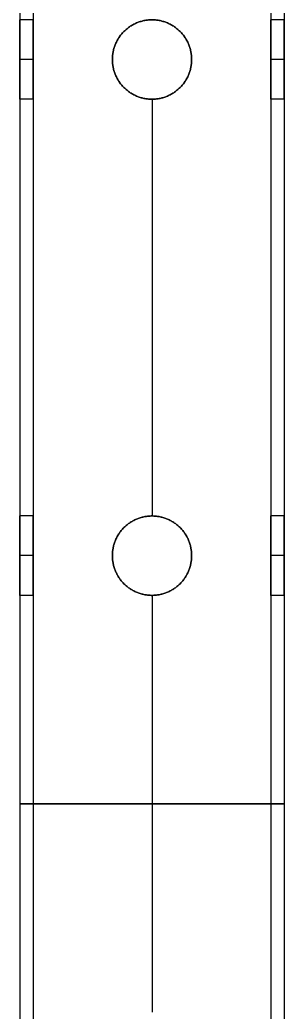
# Model space of a CAD drawing. Header units: millimetres. Extents: x 1279 to 9834, y -699 to 998.
# Drawn here: x 1538.6 to 1578.6, y 19.5 to 169.5 of the extents above; entities that cross this region are included whole.
import ezdxf

# ---------------------------------------------------------------- set-up
doc = ezdxf.new("R2010")
doc.units = ezdxf.units.MM
doc.header["$MEASUREMENT"] = 0
doc.layers.add('staal', color=7, linetype='Continuous', true_color=0x4c4c4c)

msp = doc.modelspace()

# ---------------------------------------------------------------- linework, layer by layer
at = {"layer": 'staal'}
for p, q in [((1540.62, 169.54, 1847.98), (1538.62, 169.54, 1847.98)), ((1578.62, 169.54, 1847.98), (1576.62, 169.54, 1847.98)), ((1540.62, 163.54, 1853.98), (1538.62, 163.54, 1853.98)), ((1540.62, 163.54, 1841.98), (1538.62, 163.54, 1841.98)), ((1552.62, 163.54, 1865.98), (1552.62, 163.54, 1867.98)), ((1552.62, 163.54, 1827.98), (1552.62, 163.54, 1829.98)), ((1564.62, 163.54, 1865.98), (1564.62, 163.54, 1867.98)), ((1564.62, 163.54, 1827.98), (1564.62, 163.54, 1829.98)), ((1578.62, 163.54, 1853.98), (1576.62, 163.54, 1853.98)), ((1578.62, 163.54, 1841.98), (1576.62, 163.54, 1841.98)), ((1540.62, 157.54, 1847.98), (1538.62, 157.54, 1847.98)), ((1558.62, 157.54, 1865.98), (1558.62, 157.54, 1867.98)), ((1558.62, 157.54, 1827.98), (1558.62, 157.54, 1829.98)), ((1578.62, 157.54, 1847.98), (1576.62, 157.54, 1847.98)), ((1540.62, 94.54, 1847.98), (1538.62, 94.54, 1847.98)), ((1558.62, 94.54, 1865.98), (1558.62, 94.54, 1867.98)), ((1558.62, 94.54, 1827.98), (1558.62, 94.54, 1829.98)), ((1578.62, 94.54, 1847.98), (1576.62, 94.54, 1847.98)), ((1540.62, 88.54, 1853.98), (1538.62, 88.54, 1853.98)), ((1540.62, 88.54, 1841.98), (1538.62, 88.54, 1841.98)), ((1552.62, 88.54, 1865.98), (1552.62, 88.54, 1867.98)), ((1552.62, 88.54, 1827.98), (1552.62, 88.54, 1829.98)), ((1564.62, 88.54, 1865.98), (1564.62, 88.54, 1867.98)), ((1564.62, 88.54, 1827.98), (1564.62, 88.54, 1829.98)), ((1578.62, 88.54, 1853.98), (1576.62, 88.54, 1853.98)), ((1578.62, 88.54, 1841.98), (1576.62, 88.54, 1841.98)), ((1540.62, 82.54, 1847.98), (1538.62, 82.54, 1847.98)), ((1558.62, 82.54, 1865.98), (1558.62, 82.54, 1867.98)), ((1558.62, 82.54, 1827.98), (1558.62, 82.54, 1829.98)), ((1578.62, 82.54, 1847.98), (1576.62, 82.54, 1847.98))]:
    msp.add_line(p, q, dxfattribs=at)
for points in [[(1538.62, 669.04, 1827.98), (1538.62, 51.04, 1827.98), (1538.62, -566.96, 1827.98)], [(1538.62, 669.04, 1867.98), (1538.62, 51.04, 1867.98), (1538.62, -566.96, 1867.98)], [(1540.62, 669.04, 1865.98), (1540.62, 51.04, 1865.98), (1540.62, -566.96, 1865.98)], [(1540.62, 669.04, 1829.98), (1540.62, 51.04, 1829.98), (1540.62, -566.96, 1829.98)], [(1576.62, 669.04, 1865.98), (1576.62, 51.04, 1865.98), (1576.62, -566.96, 1865.98)], [(1576.62, 669.04, 1829.98), (1576.62, 51.04, 1829.98), (1576.62, -566.96, 1829.98)], [(1578.62, 669.04, 1827.98), (1578.62, 51.04, 1827.98), (1578.62, -566.96, 1827.98)], [(1578.62, 669.04, 1867.98), (1578.62, 51.04, 1867.98), (1578.62, -566.96, 1867.98)], [(1538.62, 157.54, 1847.98), (1538.62, 126.04, 1847.98), (1538.62, 94.54, 1847.98)], [(1540.62, 157.54, 1847.98), (1540.62, 126.04, 1847.98), (1540.62, 94.54, 1847.98)], [(1558.62, 157.54, 1827.98), (1558.62, 126.04, 1827.98), (1558.62, 94.54, 1827.98)], [(1558.62, 157.54, 1867.98), (1558.62, 126.04, 1867.98), (1558.62, 94.54, 1867.98)], [(1558.62, 157.54, 1865.98), (1558.62, 126.04, 1865.98), (1558.62, 94.54, 1865.98)], [(1558.62, 157.54, 1829.98), (1558.62, 126.04, 1829.98), (1558.62, 94.54, 1829.98)], [(1576.62, 157.54, 1847.98), (1576.62, 126.04, 1847.98), (1576.62, 94.54, 1847.98)], [(1578.62, 157.54, 1847.98), (1578.62, 126.04, 1847.98), (1578.62, 94.54, 1847.98)], [(1538.62, 82.54, 1847.98), (1538.62, 51.04, 1847.98), (1538.62, 19.54, 1847.98)], [(1540.62, 82.54, 1847.98), (1540.62, 51.04, 1847.98), (1540.62, 19.54, 1847.98)], [(1558.62, 82.54, 1827.98), (1558.62, 51.04, 1827.98), (1558.62, 19.54, 1827.98)], [(1558.62, 82.54, 1867.98), (1558.62, 51.04, 1867.98), (1558.62, 19.54, 1867.98)], [(1558.62, 82.54, 1865.98), (1558.62, 51.04, 1865.98), (1558.62, 19.54, 1865.98)], [(1558.62, 82.54, 1829.98), (1558.62, 51.04, 1829.98), (1558.62, 19.54, 1829.98)], [(1576.62, 82.54, 1847.98), (1576.62, 51.04, 1847.98), (1576.62, 19.54, 1847.98)], [(1578.62, 82.54, 1847.98), (1578.62, 51.04, 1847.98), (1578.62, 19.54, 1847.98)], [(1538.62, 51.04, 1827.98), (1558.62, 51.04, 1827.98), (1578.62, 51.04, 1827.98)], [(1578.62, 51.04, 1867.98), (1558.62, 51.04, 1867.98), (1538.62, 51.04, 1867.98)], [(1538.62, 51.04, 1867.98), (1538.62, 51.04, 1847.98), (1538.62, 51.04, 1827.98)], [(1540.62, 51.04, 1829.98), (1540.62, 51.04, 1847.98), (1540.62, 51.04, 1865.98)], [(1540.62, 51.04, 1865.98), (1558.62, 51.04, 1865.98), (1576.62, 51.04, 1865.98)], [(1576.62, 51.04, 1829.98), (1558.62, 51.04, 1829.98), (1540.62, 51.04, 1829.98)], [(1576.62, 51.04, 1865.98), (1576.62, 51.04, 1847.98), (1576.62, 51.04, 1829.98)], [(1578.62, 51.04, 1827.98), (1578.62, 51.04, 1847.98), (1578.62, 51.04, 1867.98)]]:
    msp.add_open_spline(points, degree=2, dxfattribs=at)
for points, weights, knots in [([(1538.62, 163.54, 1853.98), (1538.62, 157.54, 1853.98), (1538.62, 157.54, 1847.98), (1538.62, 157.54, 1841.98), (1538.62, 163.54, 1841.98), (1538.62, 169.54, 1841.98), (1538.62, 169.54, 1847.98), (1538.62, 169.54, 1853.98), (1538.62, 163.54, 1853.98)], [1, 0.707106781187, 1, 0.707106781187, 1, 0.707106781187, 1, 0.707106781187, 1], [0, 0, 0, 7.853982, 7.853982, 15.707963, 15.707963, 23.561945, 23.561945, 31.415927, 31.415927, 31.415927]), ([(1538.62, 163.54, 1853.98), (1538.62, 169.54, 1853.98), (1538.62, 169.54, 1847.98), (1538.62, 169.54, 1841.98), (1538.62, 163.54, 1841.98)], [1, 0.707106781187, 1, 0.707106781187, 1], [-31.415927, -31.415927, -31.415927, -23.561945, -23.561945, -15.707963, -15.707963, -15.707963]), ([(1540.62, 163.54, 1853.98), (1540.62, 169.54, 1853.98), (1540.62, 169.54, 1847.98), (1540.62, 169.54, 1841.98), (1540.62, 163.54, 1841.98), (1540.62, 157.54, 1841.98), (1540.62, 157.54, 1847.98), (1540.62, 157.54, 1853.98), (1540.62, 163.54, 1853.98)], [1, 0.707106781187, 1, 0.707106781187, 1, 0.707106781187, 1, 0.707106781187, 1], [-31.415927, -31.415927, -31.415927, -23.561945, -23.561945, -15.707963, -15.707963, -7.853982, -7.853982, 0, 0, 0]), ([(1552.62, 163.54, 1827.98), (1552.62, 157.54, 1827.98), (1558.62, 157.54, 1827.98), (1564.62, 157.54, 1827.98), (1564.62, 163.54, 1827.98), (1564.62, 169.54, 1827.98), (1558.62, 169.54, 1827.98), (1552.62, 169.54, 1827.98), (1552.62, 163.54, 1827.98)], [1, 0.707106781187, 1, 0.707106781187, 1, 0.707106781187, 1, 0.707106781187, 1], [0, 0, 0, 7.853982, 7.853982, 15.707963, 15.707963, 23.561945, 23.561945, 31.415927, 31.415927, 31.415927]), ([(1552.62, 163.54, 1867.98), (1552.62, 169.54, 1867.98), (1558.62, 169.54, 1867.98), (1564.62, 169.54, 1867.98), (1564.62, 163.54, 1867.98), (1564.62, 157.54, 1867.98), (1558.62, 157.54, 1867.98), (1552.62, 157.54, 1867.98), (1552.62, 163.54, 1867.98)], [1, 0.707106781187, 1, 0.707106781187, 1, 0.707106781187, 1, 0.707106781187, 1], [-31.415927, -31.415927, -31.415927, -23.561945, -23.561945, -15.707963, -15.707963, -7.853982, -7.853982, 0, 0, 0]), ([(1552.62, 163.54, 1865.98), (1552.62, 157.54, 1865.98), (1558.62, 157.54, 1865.98), (1564.62, 157.54, 1865.98), (1564.62, 163.54, 1865.98), (1564.62, 169.54, 1865.98), (1558.62, 169.54, 1865.98), (1552.62, 169.54, 1865.98), (1552.62, 163.54, 1865.98)], [1, 0.707106781187, 1, 0.707106781187, 1, 0.707106781187, 1, 0.707106781187, 1], [0, 0, 0, 7.853982, 7.853982, 15.707963, 15.707963, 23.561945, 23.561945, 31.415927, 31.415927, 31.415927]), ([(1552.62, 163.54, 1829.98), (1552.62, 169.54, 1829.98), (1558.62, 169.54, 1829.98), (1564.62, 169.54, 1829.98), (1564.62, 163.54, 1829.98), (1564.62, 157.54, 1829.98), (1558.62, 157.54, 1829.98), (1552.62, 157.54, 1829.98), (1552.62, 163.54, 1829.98)], [1, 0.707106781187, 1, 0.707106781187, 1, 0.707106781187, 1, 0.707106781187, 1], [-31.415927, -31.415927, -31.415927, -23.561945, -23.561945, -15.707963, -15.707963, -7.853982, -7.853982, 0, 0, 0]), ([(1564.62, 163.54, 1827.98), (1564.62, 169.54, 1827.98), (1558.62, 169.54, 1827.98), (1552.62, 169.54, 1827.98), (1552.62, 163.54, 1827.98)], [1, 0.707106781187, 1, 0.707106781187, 1], [15.707963, 15.707963, 15.707963, 23.561945, 23.561945, 31.415927, 31.415927, 31.415927]), ([(1576.62, 163.54, 1853.98), (1576.62, 157.54, 1853.98), (1576.62, 157.54, 1847.98), (1576.62, 157.54, 1841.98), (1576.62, 163.54, 1841.98), (1576.62, 169.54, 1841.98), (1576.62, 169.54, 1847.98), (1576.62, 169.54, 1853.98), (1576.62, 163.54, 1853.98)], [1, 0.707106781187, 1, 0.707106781187, 1, 0.707106781187, 1, 0.707106781187, 1], [0, 0, 0, 7.853982, 7.853982, 15.707963, 15.707963, 23.561945, 23.561945, 31.415927, 31.415927, 31.415927]), ([(1578.62, 163.54, 1853.98), (1578.62, 169.54, 1853.98), (1578.62, 169.54, 1847.98), (1578.62, 169.54, 1841.98), (1578.62, 163.54, 1841.98), (1578.62, 157.54, 1841.98), (1578.62, 157.54, 1847.98), (1578.62, 157.54, 1853.98), (1578.62, 163.54, 1853.98)], [1, 0.707106781187, 1, 0.707106781187, 1, 0.707106781187, 1, 0.707106781187, 1], [-31.415927, -31.415927, -31.415927, -23.561945, -23.561945, -15.707963, -15.707963, -7.853982, -7.853982, 0, 0, 0]), ([(1538.62, 88.54, 1853.98), (1538.62, 82.54, 1853.98), (1538.62, 82.54, 1847.98), (1538.62, 82.54, 1841.98), (1538.62, 88.54, 1841.98), (1538.62, 94.54, 1841.98), (1538.62, 94.54, 1847.98), (1538.62, 94.54, 1853.98), (1538.62, 88.54, 1853.98)], [1, 0.707106781187, 1, 0.707106781187, 1, 0.707106781187, 1, 0.707106781187, 1], [0, 0, 0, 7.853982, 7.853982, 15.707963, 15.707963, 23.561945, 23.561945, 31.415927, 31.415927, 31.415927]), ([(1538.62, 88.54, 1853.98), (1538.62, 94.54, 1853.98), (1538.62, 94.54, 1847.98), (1538.62, 94.54, 1841.98), (1538.62, 88.54, 1841.98)], [1, 0.707106781187, 1, 0.707106781187, 1], [-31.415927, -31.415927, -31.415927, -23.561945, -23.561945, -15.707963, -15.707963, -15.707963]), ([(1540.62, 88.54, 1853.98), (1540.62, 94.54, 1853.98), (1540.62, 94.54, 1847.98), (1540.62, 94.54, 1841.98), (1540.62, 88.54, 1841.98), (1540.62, 82.54, 1841.98), (1540.62, 82.54, 1847.98), (1540.62, 82.54, 1853.98), (1540.62, 88.54, 1853.98)], [1, 0.707106781187, 1, 0.707106781187, 1, 0.707106781187, 1, 0.707106781187, 1], [-31.415927, -31.415927, -31.415927, -23.561945, -23.561945, -15.707963, -15.707963, -7.853982, -7.853982, 0, 0, 0]), ([(1552.62, 88.54, 1827.98), (1552.62, 82.54, 1827.98), (1558.62, 82.54, 1827.98), (1564.62, 82.54, 1827.98), (1564.62, 88.54, 1827.98), (1564.62, 94.54, 1827.98), (1558.62, 94.54, 1827.98), (1552.62, 94.54, 1827.98), (1552.62, 88.54, 1827.98)], [1, 0.707106781187, 1, 0.707106781187, 1, 0.707106781187, 1, 0.707106781187, 1], [0, 0, 0, 7.853982, 7.853982, 15.707963, 15.707963, 23.561945, 23.561945, 31.415927, 31.415927, 31.415927]), ([(1552.62, 88.54, 1867.98), (1552.62, 94.54, 1867.98), (1558.62, 94.54, 1867.98), (1564.62, 94.54, 1867.98), (1564.62, 88.54, 1867.98), (1564.62, 82.54, 1867.98), (1558.62, 82.54, 1867.98), (1552.62, 82.54, 1867.98), (1552.62, 88.54, 1867.98)], [1, 0.707106781187, 1, 0.707106781187, 1, 0.707106781187, 1, 0.707106781187, 1], [-31.415927, -31.415927, -31.415927, -23.561945, -23.561945, -15.707963, -15.707963, -7.853982, -7.853982, 0, 0, 0]), ([(1552.62, 88.54, 1865.98), (1552.62, 82.54, 1865.98), (1558.62, 82.54, 1865.98), (1564.62, 82.54, 1865.98), (1564.62, 88.54, 1865.98), (1564.62, 94.54, 1865.98), (1558.62, 94.54, 1865.98), (1552.62, 94.54, 1865.98), (1552.62, 88.54, 1865.98)], [1, 0.707106781187, 1, 0.707106781187, 1, 0.707106781187, 1, 0.707106781187, 1], [0, 0, 0, 7.853982, 7.853982, 15.707963, 15.707963, 23.561945, 23.561945, 31.415927, 31.415927, 31.415927]), ([(1552.62, 88.54, 1829.98), (1552.62, 94.54, 1829.98), (1558.62, 94.54, 1829.98), (1564.62, 94.54, 1829.98), (1564.62, 88.54, 1829.98), (1564.62, 82.54, 1829.98), (1558.62, 82.54, 1829.98), (1552.62, 82.54, 1829.98), (1552.62, 88.54, 1829.98)], [1, 0.707106781187, 1, 0.707106781187, 1, 0.707106781187, 1, 0.707106781187, 1], [-31.415927, -31.415927, -31.415927, -23.561945, -23.561945, -15.707963, -15.707963, -7.853982, -7.853982, 0, 0, 0]), ([(1564.62, 88.54, 1827.98), (1564.62, 94.54, 1827.98), (1558.62, 94.54, 1827.98), (1552.62, 94.54, 1827.98), (1552.62, 88.54, 1827.98)], [1, 0.707106781187, 1, 0.707106781187, 1], [15.707963, 15.707963, 15.707963, 23.561945, 23.561945, 31.415927, 31.415927, 31.415927]), ([(1576.62, 88.54, 1853.98), (1576.62, 82.54, 1853.98), (1576.62, 82.54, 1847.98), (1576.62, 82.54, 1841.98), (1576.62, 88.54, 1841.98), (1576.62, 94.54, 1841.98), (1576.62, 94.54, 1847.98), (1576.62, 94.54, 1853.98), (1576.62, 88.54, 1853.98)], [1, 0.707106781187, 1, 0.707106781187, 1, 0.707106781187, 1, 0.707106781187, 1], [0, 0, 0, 7.853982, 7.853982, 15.707963, 15.707963, 23.561945, 23.561945, 31.415927, 31.415927, 31.415927]), ([(1578.62, 88.54, 1853.98), (1578.62, 94.54, 1853.98), (1578.62, 94.54, 1847.98), (1578.62, 94.54, 1841.98), (1578.62, 88.54, 1841.98), (1578.62, 82.54, 1841.98), (1578.62, 82.54, 1847.98), (1578.62, 82.54, 1853.98), (1578.62, 88.54, 1853.98)], [1, 0.707106781187, 1, 0.707106781187, 1, 0.707106781187, 1, 0.707106781187, 1], [-31.415927, -31.415927, -31.415927, -23.561945, -23.561945, -15.707963, -15.707963, -7.853982, -7.853982, 0, 0, 0])]:
    msp.add_rational_spline(points, weights, degree=2, knots=knots, dxfattribs=at)

doc.saveas('drawing.dxf')
